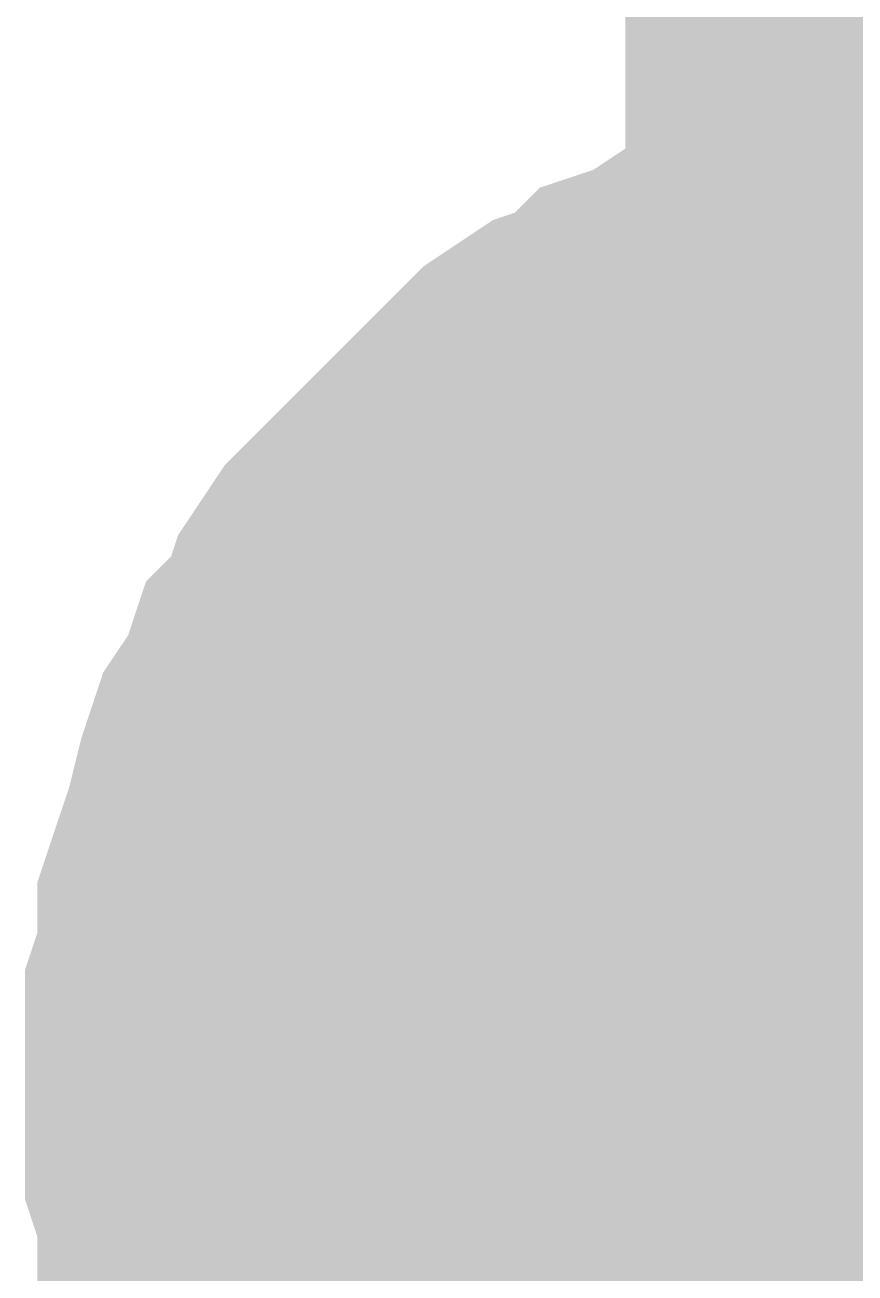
# Model space of a CAD drawing. Header units: inches. Extents: x 0 to 841, y 0 to 594.
# Drawn here: x 146.612 to 147.357, y 537.324 to 538.444 of the extents above; entities that cross this region are included whole.
import ezdxf

# ---------------------------------------------------------------- set-up
doc = ezdxf.new("R2010")
doc.units = ezdxf.units.IN
doc.layers.add('Sheet', color=255, linetype='Continuous')

msp = doc.modelspace()

# ---------------------------------------------------------------- linework, layer by layer
at = {"layer": 'Sheet'}
for points in [[(155.0262, 547.4983, 0.7493, 0.7493, 0), (147.5253, 547.4983, 0.7493, 0.7493, 0), (147.5253, 537.4927, 0.7493, 0.7493, 0)], [(146.7618, 537.4927, 0.2997, 0.2997, 0), (146.7618, 537.5377, 0.2997, 0.2997, 0), (146.7618, 537.5713, 0.2997, 0.2997, 0), (146.773, 537.605, 0.2997, 0.2997, 0), (146.773, 537.65, 0.2997, 0.2997, 0), (146.7842, 537.6836, 0.2997, 0.2997, 0), (146.7955, 537.7173, 0.2997, 0.2997, 0), (146.8067, 537.7623, 0.2997, 0.2997, 0), (146.8179, 537.7959, 0.2997, 0.2997, 0), (146.8404, 537.8296, 0.2997, 0.2997, 0), (146.8516, 537.8633, 0.2997, 0.2997, 0), (146.8741, 537.8858, 0.2997, 0.2997, 0), (146.8853, 537.9195, 0.2997, 0.2997, 0), (146.9078, 537.9532, 0.2997, 0.2997, 0), (146.9302, 537.9756, 0.2997, 0.2997, 0), (146.9639, 538.0093, 0.2997, 0.2997, 0), (146.9864, 538.0318, 0.2997, 0.2997, 0), (147.0088, 538.0542, 0.2997, 0.2997, 0), (147.0425, 538.0879, 0.2997, 0.2997, 0), (147.065, 538.1104, 0.2997, 0.2997, 0), (147.0986, 538.1328, 0.2997, 0.2997, 0), (147.1323, 538.1441, 0.2997, 0.2997, 0), (147.1548, 538.1665, 0.2997, 0.2997, 0), (147.1885, 538.1777, 0.2997, 0.2997, 0), (147.2222, 538.2002, 0.2997, 0.2997, 0), (147.2558, 538.2114, 0.2997, 0.2997, 0), (147.3008, 538.2227, 0.2997, 0.2997, 0), (147.3345, 538.2339, 0.2997, 0.2997, 0), (147.3681, 538.2451, 0.2997, 0.2997, 0), (147.4131, 538.2451, 0.2997, 0.2997, 0), (147.4467, 538.2564, 0.2997, 0.2997, 0), (147.4804, 538.2564, 0.2997, 0.2997, 0), (147.5253, 538.2564, 0.2997, 0.2997, 0)], [(146.7618, 537.4927, 0.2997, 0.2997, 0), (146.7618, 537.5377, 0.2997, 0.2997, 0), (146.7618, 537.5713, 0.2997, 0.2997, 0), (146.773, 537.605, 0.2997, 0.2997, 0), (146.773, 537.65, 0.2997, 0.2997, 0), (146.7842, 537.6836, 0.2997, 0.2997, 0), (146.7955, 537.7173, 0.2997, 0.2997, 0), (146.8067, 537.7623, 0.2997, 0.2997, 0), (146.8179, 537.7959, 0.2997, 0.2997, 0), (146.8404, 537.8296, 0.2997, 0.2997, 0), (146.8516, 537.8633, 0.2997, 0.2997, 0), (146.8741, 537.8858, 0.2997, 0.2997, 0), (146.8853, 537.9195, 0.2997, 0.2997, 0), (146.9078, 537.9532, 0.2997, 0.2997, 0), (146.9302, 537.9756, 0.2997, 0.2997, 0), (146.9639, 538.0093, 0.2997, 0.2997, 0), (146.9864, 538.0318, 0.2997, 0.2997, 0), (147.0088, 538.0542, 0.2997, 0.2997, 0), (147.0425, 538.0879, 0.2997, 0.2997, 0), (147.065, 538.1104, 0.2997, 0.2997, 0), (147.0986, 538.1328, 0.2997, 0.2997, 0), (147.1323, 538.1441, 0.2997, 0.2997, 0), (147.1548, 538.1665, 0.2997, 0.2997, 0), (147.1885, 538.1777, 0.2997, 0.2997, 0), (147.2222, 538.2002, 0.2997, 0.2997, 0), (147.2558, 538.2114, 0.2997, 0.2997, 0), (147.3008, 538.2227, 0.2997, 0.2997, 0), (147.3345, 538.2339, 0.2997, 0.2997, 0), (147.3681, 538.2451, 0.2997, 0.2997, 0), (147.4131, 538.2451, 0.2997, 0.2997, 0), (147.4467, 538.2564, 0.2997, 0.2997, 0), (147.4804, 538.2564, 0.2997, 0.2997, 0), (147.5253, 538.2564, 0.2997, 0.2997, 0)], [(146.7618, 537.4927, 0.2997, 0.2997, 0), (146.7618, 537.5377, 0.2997, 0.2997, 0), (146.7618, 537.5713, 0.2997, 0.2997, 0), (146.773, 537.605, 0.2997, 0.2997, 0), (146.773, 537.65, 0.2997, 0.2997, 0), (146.7842, 537.6836, 0.2997, 0.2997, 0), (146.7955, 537.7173, 0.2997, 0.2997, 0), (146.8067, 537.7623, 0.2997, 0.2997, 0), (146.8179, 537.7959, 0.2997, 0.2997, 0), (146.8404, 537.8296, 0.2997, 0.2997, 0), (146.8516, 537.8633, 0.2997, 0.2997, 0), (146.8741, 537.8858, 0.2997, 0.2997, 0), (146.8853, 537.9195, 0.2997, 0.2997, 0), (146.9078, 537.9532, 0.2997, 0.2997, 0), (146.9302, 537.9756, 0.2997, 0.2997, 0), (146.9639, 538.0093, 0.2997, 0.2997, 0), (146.9864, 538.0318, 0.2997, 0.2997, 0), (147.0088, 538.0542, 0.2997, 0.2997, 0), (147.0425, 538.0879, 0.2997, 0.2997, 0), (147.065, 538.1104, 0.2997, 0.2997, 0), (147.0986, 538.1328, 0.2997, 0.2997, 0), (147.1323, 538.1441, 0.2997, 0.2997, 0), (147.1548, 538.1665, 0.2997, 0.2997, 0), (147.1885, 538.1777, 0.2997, 0.2997, 0), (147.2222, 538.2002, 0.2997, 0.2997, 0), (147.2558, 538.2114, 0.2997, 0.2997, 0), (147.3008, 538.2227, 0.2997, 0.2997, 0), (147.3345, 538.2339, 0.2997, 0.2997, 0), (147.3681, 538.2451, 0.2997, 0.2997, 0), (147.4131, 538.2451, 0.2997, 0.2997, 0), (147.4467, 538.2564, 0.2997, 0.2997, 0), (147.4804, 538.2564, 0.2997, 0.2997, 0), (147.5253, 538.2564, 0.2997, 0.2997, 0)], [(146.7618, 537.4927, 0.2997, 0.2997, 0), (146.7618, 537.5377, 0.2997, 0.2997, 0), (146.7618, 537.5713, 0.2997, 0.2997, 0), (146.773, 537.605, 0.2997, 0.2997, 0), (146.773, 537.65, 0.2997, 0.2997, 0), (146.7842, 537.6836, 0.2997, 0.2997, 0), (146.7955, 537.7173, 0.2997, 0.2997, 0), (146.8067, 537.7623, 0.2997, 0.2997, 0), (146.8179, 537.7959, 0.2997, 0.2997, 0), (146.8404, 537.8296, 0.2997, 0.2997, 0), (146.8516, 537.8633, 0.2997, 0.2997, 0), (146.8741, 537.8858, 0.2997, 0.2997, 0), (146.8853, 537.9195, 0.2997, 0.2997, 0), (146.9078, 537.9532, 0.2997, 0.2997, 0), (146.9302, 537.9756, 0.2997, 0.2997, 0), (146.9639, 538.0093, 0.2997, 0.2997, 0), (146.9864, 538.0318, 0.2997, 0.2997, 0), (147.0088, 538.0542, 0.2997, 0.2997, 0), (147.0425, 538.0879, 0.2997, 0.2997, 0), (147.065, 538.1104, 0.2997, 0.2997, 0), (147.0986, 538.1328, 0.2997, 0.2997, 0), (147.1323, 538.1441, 0.2997, 0.2997, 0), (147.1548, 538.1665, 0.2997, 0.2997, 0), (147.1885, 538.1777, 0.2997, 0.2997, 0), (147.2222, 538.2002, 0.2997, 0.2997, 0), (147.2558, 538.2114, 0.2997, 0.2997, 0), (147.3008, 538.2227, 0.2997, 0.2997, 0), (147.3345, 538.2339, 0.2997, 0.2997, 0), (147.3681, 538.2451, 0.2997, 0.2997, 0), (147.4131, 538.2451, 0.2997, 0.2997, 0), (147.4467, 538.2564, 0.2997, 0.2997, 0), (147.4804, 538.2564, 0.2997, 0.2997, 0), (147.5253, 538.2564, 0.2997, 0.2997, 0)], [(146.7618, 537.4927, 0.0991, 0.0991, 0), (146.7618, 537.5377, 0.0991, 0.0991, 0), (146.7618, 537.5713, 0.0991, 0.0991, 0), (146.773, 537.605, 0.0991, 0.0991, 0), (146.773, 537.65, 0.0991, 0.0991, 0), (146.7842, 537.6836, 0.0991, 0.0991, 0), (146.7955, 537.7173, 0.0991, 0.0991, 0), (146.8067, 537.7623, 0.0991, 0.0991, 0), (146.8179, 537.7959, 0.0991, 0.0991, 0), (146.8404, 537.8296, 0.0991, 0.0991, 0), (146.8516, 537.8633, 0.0991, 0.0991, 0), (146.8741, 537.8858, 0.0991, 0.0991, 0), (146.8853, 537.9195, 0.0991, 0.0991, 0), (146.9078, 537.9532, 0.0991, 0.0991, 0), (146.9302, 537.9756, 0.0991, 0.0991, 0), (146.9639, 538.0093, 0.0991, 0.0991, 0), (146.9864, 538.0318, 0.0991, 0.0991, 0), (147.0088, 538.0542, 0.0991, 0.0991, 0), (147.0425, 538.0879, 0.0991, 0.0991, 0), (147.065, 538.1104, 0.0991, 0.0991, 0), (147.0986, 538.1328, 0.0991, 0.0991, 0), (147.1323, 538.1441, 0.0991, 0.0991, 0), (147.1548, 538.1665, 0.0991, 0.0991, 0), (147.1885, 538.1777, 0.0991, 0.0991, 0), (147.2222, 538.2002, 0.0991, 0.0991, 0), (147.2558, 538.2114, 0.0991, 0.0991, 0), (147.3008, 538.2227, 0.0991, 0.0991, 0), (147.3345, 538.2339, 0.0991, 0.0991, 0), (147.3681, 538.2451, 0.0991, 0.0991, 0), (147.4131, 538.2451, 0.0991, 0.0991, 0)], [(146.7618, 537.4927, 0.0991, 0.0991, 0), (146.7618, 537.5377, 0.0991, 0.0991, 0), (146.7618, 537.5713, 0.0991, 0.0991, 0), (146.773, 537.605, 0.0991, 0.0991, 0), (146.773, 537.65, 0.0991, 0.0991, 0), (146.7842, 537.6836, 0.0991, 0.0991, 0), (146.7955, 537.7173, 0.0991, 0.0991, 0), (146.8067, 537.7623, 0.0991, 0.0991, 0), (146.8179, 537.7959, 0.0991, 0.0991, 0), (146.8404, 537.8296, 0.0991, 0.0991, 0), (146.8516, 537.8633, 0.0991, 0.0991, 0), (146.8741, 537.8858, 0.0991, 0.0991, 0), (146.8853, 537.9195, 0.0991, 0.0991, 0), (146.9078, 537.9532, 0.0991, 0.0991, 0), (146.9302, 537.9756, 0.0991, 0.0991, 0), (146.9639, 538.0093, 0.0991, 0.0991, 0), (146.9864, 538.0318, 0.0991, 0.0991, 0), (147.0088, 538.0542, 0.0991, 0.0991, 0), (147.0425, 538.0879, 0.0991, 0.0991, 0), (147.065, 538.1104, 0.0991, 0.0991, 0), (147.0986, 538.1328, 0.0991, 0.0991, 0), (147.1323, 538.1441, 0.0991, 0.0991, 0), (147.1548, 538.1665, 0.0991, 0.0991, 0), (147.1885, 538.1777, 0.0991, 0.0991, 0), (147.2222, 538.2002, 0.0991, 0.0991, 0), (147.2558, 538.2114, 0.0991, 0.0991, 0), (147.3008, 538.2227, 0.0991, 0.0991, 0), (147.3345, 538.2339, 0.0991, 0.0991, 0), (147.3681, 538.2451, 0.0991, 0.0991, 0), (147.4131, 538.2451, 0.0991, 0.0991, 0)], [(146.7618, 537.4927, 0.0991, 0.0991, 0), (146.7618, 537.5377, 0.0991, 0.0991, 0), (146.7618, 537.5713, 0.0991, 0.0991, 0), (146.773, 537.605, 0.0991, 0.0991, 0), (146.773, 537.65, 0.0991, 0.0991, 0), (146.7842, 537.6836, 0.0991, 0.0991, 0), (146.7955, 537.7173, 0.0991, 0.0991, 0), (146.8067, 537.7623, 0.0991, 0.0991, 0), (146.8179, 537.7959, 0.0991, 0.0991, 0), (146.8404, 537.8296, 0.0991, 0.0991, 0), (146.8516, 537.8633, 0.0991, 0.0991, 0), (146.8741, 537.8858, 0.0991, 0.0991, 0), (146.8853, 537.9195, 0.0991, 0.0991, 0), (146.9078, 537.9532, 0.0991, 0.0991, 0), (146.9302, 537.9756, 0.0991, 0.0991, 0), (146.9639, 538.0093, 0.0991, 0.0991, 0), (146.9864, 538.0318, 0.0991, 0.0991, 0), (147.0088, 538.0542, 0.0991, 0.0991, 0), (147.0425, 538.0879, 0.0991, 0.0991, 0), (147.065, 538.1104, 0.0991, 0.0991, 0), (147.0986, 538.1328, 0.0991, 0.0991, 0), (147.1323, 538.1441, 0.0991, 0.0991, 0), (147.1548, 538.1665, 0.0991, 0.0991, 0), (147.1885, 538.1777, 0.0991, 0.0991, 0), (147.2222, 538.2002, 0.0991, 0.0991, 0), (147.2558, 538.2114, 0.0991, 0.0991, 0), (147.3008, 538.2227, 0.0991, 0.0991, 0), (147.3345, 538.2339, 0.0991, 0.0991, 0), (147.3681, 538.2451, 0.0991, 0.0991, 0), (147.4131, 538.2451, 0.0991, 0.0991, 0)], [(146.7618, 537.4927, 0.0991, 0.0991, 0), (146.7618, 537.5377, 0.0991, 0.0991, 0), (146.7618, 537.5713, 0.0991, 0.0991, 0), (146.773, 537.605, 0.0991, 0.0991, 0), (146.773, 537.65, 0.0991, 0.0991, 0), (146.7842, 537.6836, 0.0991, 0.0991, 0), (146.7955, 537.7173, 0.0991, 0.0991, 0), (146.8067, 537.7623, 0.0991, 0.0991, 0), (146.8179, 537.7959, 0.0991, 0.0991, 0), (146.8404, 537.8296, 0.0991, 0.0991, 0), (146.8516, 537.8633, 0.0991, 0.0991, 0), (146.8741, 537.8858, 0.0991, 0.0991, 0), (146.8853, 537.9195, 0.0991, 0.0991, 0), (146.9078, 537.9532, 0.0991, 0.0991, 0), (146.9302, 537.9756, 0.0991, 0.0991, 0), (146.9639, 538.0093, 0.0991, 0.0991, 0), (146.9864, 538.0318, 0.0991, 0.0991, 0), (147.0088, 538.0542, 0.0991, 0.0991, 0), (147.0425, 538.0879, 0.0991, 0.0991, 0), (147.065, 538.1104, 0.0991, 0.0991, 0), (147.0986, 538.1328, 0.0991, 0.0991, 0), (147.1323, 538.1441, 0.0991, 0.0991, 0), (147.1548, 538.1665, 0.0991, 0.0991, 0), (147.1885, 538.1777, 0.0991, 0.0991, 0), (147.2222, 538.2002, 0.0991, 0.0991, 0), (147.2558, 538.2114, 0.0991, 0.0991, 0), (147.3008, 538.2227, 0.0991, 0.0991, 0), (147.3345, 538.2339, 0.0991, 0.0991, 0), (147.3681, 538.2451, 0.0991, 0.0991, 0), (147.4131, 538.2451, 0.0991, 0.0991, 0)], [(147.0088, 537.4927, 0.2997, 0.2997, 0), (147.0088, 537.5152, 0.2997, 0.2997, 0), (147.0088, 537.5489, 0.2997, 0.2997, 0), (147.02, 537.5713, 0.2997, 0.2997, 0), (147.02, 537.5938, 0.2997, 0.2997, 0), (147.02, 537.6163, 0.2997, 0.2997, 0), (147.0313, 537.6387, 0.2997, 0.2997, 0), (147.0425, 537.6724, 0.2997, 0.2997, 0), (147.0537, 537.6949, 0.2997, 0.2997, 0), (147.065, 537.7173, 0.2997, 0.2997, 0), (147.0762, 537.7398, 0.2997, 0.2997, 0), (147.0874, 537.751, 0.2997, 0.2997, 0), (147.0986, 537.7735, 0.2997, 0.2997, 0), (147.1099, 537.7959, 0.2997, 0.2997, 0), (147.1323, 537.8184, 0.2997, 0.2997, 0), (147.1436, 537.8296, 0.2997, 0.2997, 0), (147.166, 537.8521, 0.2997, 0.2997, 0), (147.1772, 537.8633, 0.2997, 0.2997, 0), (147.1997, 537.8858, 0.2997, 0.2997, 0), (147.2222, 537.897, 0.2997, 0.2997, 0), (147.2334, 537.9082, 0.2997, 0.2997, 0), (147.2558, 537.9307, 0.2997, 0.2997, 0), (147.2783, 537.9419, 0.2997, 0.2997, 0), (147.3008, 537.9532, 0.2997, 0.2997, 0), (147.3232, 537.9532, 0.2997, 0.2997, 0), (147.3457, 537.9644, 0.2997, 0.2997, 0), (147.3681, 537.9756, 0.2997, 0.2997, 0), (147.4018, 537.9868, 0.2997, 0.2997, 0), (147.4243, 537.9868, 0.2997, 0.2997, 0), (147.4467, 537.9868, 0.2997, 0.2997, 0), (147.4692, 537.9981, 0.2997, 0.2997, 0), (147.5029, 537.9981, 0.2997, 0.2997, 0), (147.5253, 537.9981, 0.2997, 0.2997, 0)], [(147.0088, 537.4927, 0.2997, 0.2997, 0), (147.0088, 537.5152, 0.2997, 0.2997, 0), (147.0088, 537.5489, 0.2997, 0.2997, 0), (147.02, 537.5713, 0.2997, 0.2997, 0), (147.02, 537.5938, 0.2997, 0.2997, 0), (147.02, 537.6163, 0.2997, 0.2997, 0), (147.0313, 537.6387, 0.2997, 0.2997, 0), (147.0425, 537.6724, 0.2997, 0.2997, 0), (147.0537, 537.6949, 0.2997, 0.2997, 0), (147.065, 537.7173, 0.2997, 0.2997, 0), (147.0762, 537.7398, 0.2997, 0.2997, 0), (147.0874, 537.751, 0.2997, 0.2997, 0), (147.0986, 537.7735, 0.2997, 0.2997, 0), (147.1099, 537.7959, 0.2997, 0.2997, 0), (147.1323, 537.8184, 0.2997, 0.2997, 0), (147.1436, 537.8296, 0.2997, 0.2997, 0), (147.166, 537.8521, 0.2997, 0.2997, 0), (147.1772, 537.8633, 0.2997, 0.2997, 0), (147.1997, 537.8858, 0.2997, 0.2997, 0), (147.2222, 537.897, 0.2997, 0.2997, 0), (147.2334, 537.9082, 0.2997, 0.2997, 0), (147.2558, 537.9307, 0.2997, 0.2997, 0), (147.2783, 537.9419, 0.2997, 0.2997, 0), (147.3008, 537.9532, 0.2997, 0.2997, 0), (147.3232, 537.9532, 0.2997, 0.2997, 0), (147.3457, 537.9644, 0.2997, 0.2997, 0), (147.3681, 537.9756, 0.2997, 0.2997, 0), (147.4018, 537.9868, 0.2997, 0.2997, 0), (147.4243, 537.9868, 0.2997, 0.2997, 0), (147.4467, 537.9868, 0.2997, 0.2997, 0), (147.4692, 537.9981, 0.2997, 0.2997, 0), (147.5029, 537.9981, 0.2997, 0.2997, 0), (147.5253, 537.9981, 0.2997, 0.2997, 0)], [(147.0088, 537.4927, 0.2997, 0.2997, 0), (147.0088, 537.5152, 0.2997, 0.2997, 0), (147.0088, 537.5489, 0.2997, 0.2997, 0), (147.02, 537.5713, 0.2997, 0.2997, 0), (147.02, 537.5938, 0.2997, 0.2997, 0), (147.02, 537.6163, 0.2997, 0.2997, 0), (147.0313, 537.6387, 0.2997, 0.2997, 0), (147.0425, 537.6724, 0.2997, 0.2997, 0), (147.0537, 537.6949, 0.2997, 0.2997, 0), (147.065, 537.7173, 0.2997, 0.2997, 0), (147.0762, 537.7398, 0.2997, 0.2997, 0), (147.0874, 537.751, 0.2997, 0.2997, 0), (147.0986, 537.7735, 0.2997, 0.2997, 0), (147.1099, 537.7959, 0.2997, 0.2997, 0), (147.1323, 537.8184, 0.2997, 0.2997, 0), (147.1436, 537.8296, 0.2997, 0.2997, 0), (147.166, 537.8521, 0.2997, 0.2997, 0), (147.1772, 537.8633, 0.2997, 0.2997, 0), (147.1997, 537.8858, 0.2997, 0.2997, 0), (147.2222, 537.897, 0.2997, 0.2997, 0), (147.2334, 537.9082, 0.2997, 0.2997, 0), (147.2558, 537.9307, 0.2997, 0.2997, 0), (147.2783, 537.9419, 0.2997, 0.2997, 0), (147.3008, 537.9532, 0.2997, 0.2997, 0), (147.3232, 537.9532, 0.2997, 0.2997, 0), (147.3457, 537.9644, 0.2997, 0.2997, 0), (147.3681, 537.9756, 0.2997, 0.2997, 0), (147.4018, 537.9868, 0.2997, 0.2997, 0), (147.4243, 537.9868, 0.2997, 0.2997, 0), (147.4467, 537.9868, 0.2997, 0.2997, 0), (147.4692, 537.9981, 0.2997, 0.2997, 0), (147.5029, 537.9981, 0.2997, 0.2997, 0), (147.5253, 537.9981, 0.2997, 0.2997, 0)], [(147.0088, 537.4927, 0.0991, 0.0991, 0), (147.0088, 537.5152, 0.0991, 0.0991, 0), (147.0088, 537.5489, 0.0991, 0.0991, 0), (147.02, 537.5713, 0.0991, 0.0991, 0), (147.02, 537.5938, 0.0991, 0.0991, 0), (147.02, 537.6163, 0.0991, 0.0991, 0), (147.0313, 537.6387, 0.0991, 0.0991, 0), (147.0425, 537.6724, 0.0991, 0.0991, 0), (147.0537, 537.6949, 0.0991, 0.0991, 0), (147.065, 537.7173, 0.0991, 0.0991, 0), (147.0762, 537.7398, 0.0991, 0.0991, 0), (147.0874, 537.751, 0.0991, 0.0991, 0), (147.0986, 537.7735, 0.0991, 0.0991, 0), (147.1099, 537.7959, 0.0991, 0.0991, 0), (147.1323, 537.8184, 0.0991, 0.0991, 0), (147.1436, 537.8296, 0.0991, 0.0991, 0), (147.166, 537.8521, 0.0991, 0.0991, 0), (147.1772, 537.8633, 0.0991, 0.0991, 0), (147.1997, 537.8858, 0.0991, 0.0991, 0), (147.2222, 537.897, 0.0991, 0.0991, 0), (147.2334, 537.9082, 0.0991, 0.0991, 0), (147.2558, 537.9307, 0.0991, 0.0991, 0), (147.2783, 537.9419, 0.0991, 0.0991, 0), (147.3008, 537.9532, 0.0991, 0.0991, 0), (147.3232, 537.9532, 0.0991, 0.0991, 0), (147.3457, 537.9644, 0.0991, 0.0991, 0), (147.3681, 537.9756, 0.0991, 0.0991, 0), (147.4018, 537.9868, 0.0991, 0.0991, 0), (147.4243, 537.9868, 0.0991, 0.0991, 0)], [(147.0088, 537.4927, 0.0991, 0.0991, 0), (147.0088, 537.5152, 0.0991, 0.0991, 0), (147.0088, 537.5489, 0.0991, 0.0991, 0), (147.02, 537.5713, 0.0991, 0.0991, 0), (147.02, 537.5938, 0.0991, 0.0991, 0), (147.02, 537.6163, 0.0991, 0.0991, 0), (147.0313, 537.6387, 0.0991, 0.0991, 0), (147.0425, 537.6724, 0.0991, 0.0991, 0), (147.0537, 537.6949, 0.0991, 0.0991, 0), (147.065, 537.7173, 0.0991, 0.0991, 0), (147.0762, 537.7398, 0.0991, 0.0991, 0), (147.0874, 537.751, 0.0991, 0.0991, 0), (147.0986, 537.7735, 0.0991, 0.0991, 0), (147.1099, 537.7959, 0.0991, 0.0991, 0), (147.1323, 537.8184, 0.0991, 0.0991, 0), (147.1436, 537.8296, 0.0991, 0.0991, 0), (147.166, 537.8521, 0.0991, 0.0991, 0), (147.1772, 537.8633, 0.0991, 0.0991, 0), (147.1997, 537.8858, 0.0991, 0.0991, 0), (147.2222, 537.897, 0.0991, 0.0991, 0), (147.2334, 537.9082, 0.0991, 0.0991, 0), (147.2558, 537.9307, 0.0991, 0.0991, 0), (147.2783, 537.9419, 0.0991, 0.0991, 0), (147.3008, 537.9532, 0.0991, 0.0991, 0), (147.3232, 537.9532, 0.0991, 0.0991, 0), (147.3457, 537.9644, 0.0991, 0.0991, 0), (147.3681, 537.9756, 0.0991, 0.0991, 0), (147.4018, 537.9868, 0.0991, 0.0991, 0), (147.4243, 537.9868, 0.0991, 0.0991, 0)], [(147.0088, 537.4927, 0.0991, 0.0991, 0), (147.0088, 537.5152, 0.0991, 0.0991, 0), (147.0088, 537.5489, 0.0991, 0.0991, 0), (147.02, 537.5713, 0.0991, 0.0991, 0), (147.02, 537.5938, 0.0991, 0.0991, 0), (147.02, 537.6163, 0.0991, 0.0991, 0), (147.0313, 537.6387, 0.0991, 0.0991, 0), (147.0425, 537.6724, 0.0991, 0.0991, 0), (147.0537, 537.6949, 0.0991, 0.0991, 0), (147.065, 537.7173, 0.0991, 0.0991, 0), (147.0762, 537.7398, 0.0991, 0.0991, 0), (147.0874, 537.751, 0.0991, 0.0991, 0), (147.0986, 537.7735, 0.0991, 0.0991, 0), (147.1099, 537.7959, 0.0991, 0.0991, 0), (147.1323, 537.8184, 0.0991, 0.0991, 0), (147.1436, 537.8296, 0.0991, 0.0991, 0), (147.166, 537.8521, 0.0991, 0.0991, 0), (147.1772, 537.8633, 0.0991, 0.0991, 0), (147.1997, 537.8858, 0.0991, 0.0991, 0), (147.2222, 537.897, 0.0991, 0.0991, 0), (147.2334, 537.9082, 0.0991, 0.0991, 0), (147.2558, 537.9307, 0.0991, 0.0991, 0), (147.2783, 537.9419, 0.0991, 0.0991, 0), (147.3008, 537.9532, 0.0991, 0.0991, 0), (147.3232, 537.9532, 0.0991, 0.0991, 0), (147.3457, 537.9644, 0.0991, 0.0991, 0), (147.3681, 537.9756, 0.0991, 0.0991, 0), (147.4018, 537.9868, 0.0991, 0.0991, 0), (147.4243, 537.9868, 0.0991, 0.0991, 0)], [(147.5253, 537.4927, 0.7493, 0.7493, 0), (162.5159, 537.4927, 0.7493, 0.7493, 0)], [(147.5253, 537.4927, 0.7493, 0.7493, 0), (147.5253, 532.4956, 0.7493, 0.7493, 0), (147.5253, 519.9971, 0.7493, 0.7493, 0)], [(146.8404, 537.1671, 0.2997, 0.2997, 0), (146.8179, 537.2008, 0.2997, 0.2997, 0), (146.8067, 537.2345, 0.2997, 0.2997, 0), (146.7955, 537.2681, 0.2997, 0.2997, 0), (146.7842, 537.3018, 0.2997, 0.2997, 0), (146.773, 537.3355, 0.2997, 0.2997, 0), (146.773, 537.3804, 0.2997, 0.2997, 0), (146.7618, 537.4141, 0.2997, 0.2997, 0), (146.7618, 537.4591, 0.2997, 0.2997, 0), (146.7618, 537.4927, 0.2997, 0.2997, 0)], [(146.7618, 537.4927, 0.2997, 0.2997, 0), (146.7618, 537.4927, 0.2997, 0.2997, 0)], [(146.8404, 537.1671, 0.2997, 0.2997, 0), (146.8179, 537.2008, 0.2997, 0.2997, 0), (146.8067, 537.2345, 0.2997, 0.2997, 0), (146.7955, 537.2681, 0.2997, 0.2997, 0), (146.7842, 537.3018, 0.2997, 0.2997, 0), (146.773, 537.3355, 0.2997, 0.2997, 0), (146.773, 537.3804, 0.2997, 0.2997, 0), (146.7618, 537.4141, 0.2997, 0.2997, 0), (146.7618, 537.4591, 0.2997, 0.2997, 0), (146.7618, 537.4927, 0.2997, 0.2997, 0)], [(146.7618, 537.4927, 0.2997, 0.2997, 0), (146.7618, 537.4927, 0.2997, 0.2997, 0)], [(146.8404, 537.1671, 0.2997, 0.2997, 0), (146.8179, 537.2008, 0.2997, 0.2997, 0), (146.8067, 537.2345, 0.2997, 0.2997, 0), (146.7955, 537.2681, 0.2997, 0.2997, 0), (146.7842, 537.3018, 0.2997, 0.2997, 0), (146.773, 537.3355, 0.2997, 0.2997, 0), (146.773, 537.3804, 0.2997, 0.2997, 0), (146.7618, 537.4141, 0.2997, 0.2997, 0), (146.7618, 537.4591, 0.2997, 0.2997, 0), (146.7618, 537.4927, 0.2997, 0.2997, 0)], [(146.7618, 537.4927, 0.2997, 0.2997, 0), (146.7618, 537.4927, 0.2997, 0.2997, 0)], [(146.8404, 537.1671, 0.2997, 0.2997, 0), (146.8179, 537.2008, 0.2997, 0.2997, 0), (146.8067, 537.2345, 0.2997, 0.2997, 0), (146.7955, 537.2681, 0.2997, 0.2997, 0), (146.7842, 537.3018, 0.2997, 0.2997, 0), (146.773, 537.3355, 0.2997, 0.2997, 0), (146.773, 537.3804, 0.2997, 0.2997, 0), (146.7618, 537.4141, 0.2997, 0.2997, 0), (146.7618, 537.4591, 0.2997, 0.2997, 0), (146.7618, 537.4927, 0.2997, 0.2997, 0)], [(146.7618, 537.4927, 0.2997, 0.2997, 0), (146.7618, 537.4927, 0.2997, 0.2997, 0)], [(147.1323, 537.1671, 0.2997, 0.2997, 0), (147.1099, 537.1895, 0.2997, 0.2997, 0), (147.0986, 537.212, 0.2997, 0.2997, 0), (147.0874, 537.2345, 0.2997, 0.2997, 0), (147.0762, 537.2457, 0.2997, 0.2997, 0), (147.065, 537.2681, 0.2997, 0.2997, 0), (147.0537, 537.2906, 0.2997, 0.2997, 0), (147.0425, 537.3131, 0.2997, 0.2997, 0), (147.0313, 537.3468, 0.2997, 0.2997, 0), (147.02, 537.3692, 0.2997, 0.2997, 0), (147.02, 537.3917, 0.2997, 0.2997, 0), (147.02, 537.4141, 0.2997, 0.2997, 0), (147.0088, 537.4366, 0.2997, 0.2997, 0), (147.0088, 537.4703, 0.2997, 0.2997, 0), (147.0088, 537.4927, 0.2997, 0.2997, 0)], [(147.0088, 537.4927, 0.2997, 0.2997, 0), (147.0088, 537.4927, 0.2997, 0.2997, 0)], [(147.1323, 537.1671, 0.2997, 0.2997, 0), (147.1099, 537.1895, 0.2997, 0.2997, 0), (147.0986, 537.212, 0.2997, 0.2997, 0), (147.0874, 537.2345, 0.2997, 0.2997, 0), (147.0762, 537.2457, 0.2997, 0.2997, 0), (147.065, 537.2681, 0.2997, 0.2997, 0), (147.0537, 537.2906, 0.2997, 0.2997, 0), (147.0425, 537.3131, 0.2997, 0.2997, 0), (147.0313, 537.3468, 0.2997, 0.2997, 0), (147.02, 537.3692, 0.2997, 0.2997, 0), (147.02, 537.3917, 0.2997, 0.2997, 0), (147.02, 537.4141, 0.2997, 0.2997, 0), (147.0088, 537.4366, 0.2997, 0.2997, 0), (147.0088, 537.4703, 0.2997, 0.2997, 0), (147.0088, 537.4927, 0.2997, 0.2997, 0)], [(147.0088, 537.4927, 0.2997, 0.2997, 0), (147.0088, 537.4927, 0.2997, 0.2997, 0)], [(147.1323, 537.1671, 0.2997, 0.2997, 0), (147.1099, 537.1895, 0.2997, 0.2997, 0), (147.0986, 537.212, 0.2997, 0.2997, 0), (147.0874, 537.2345, 0.2997, 0.2997, 0), (147.0762, 537.2457, 0.2997, 0.2997, 0), (147.065, 537.2681, 0.2997, 0.2997, 0), (147.0537, 537.2906, 0.2997, 0.2997, 0), (147.0425, 537.3131, 0.2997, 0.2997, 0), (147.0313, 537.3468, 0.2997, 0.2997, 0), (147.02, 537.3692, 0.2997, 0.2997, 0), (147.02, 537.3917, 0.2997, 0.2997, 0), (147.02, 537.4141, 0.2997, 0.2997, 0), (147.0088, 537.4366, 0.2997, 0.2997, 0), (147.0088, 537.4703, 0.2997, 0.2997, 0), (147.0088, 537.4927, 0.2997, 0.2997, 0)], [(147.0088, 537.4927, 0.2997, 0.2997, 0), (147.0088, 537.4927, 0.2997, 0.2997, 0)], [(146.7955, 537.2681, 0.0991, 0.0991, 0), (146.7842, 537.3018, 0.0991, 0.0991, 0), (146.773, 537.3355, 0.0991, 0.0991, 0), (146.773, 537.3804, 0.0991, 0.0991, 0), (146.7618, 537.4141, 0.0991, 0.0991, 0), (146.7618, 537.4591, 0.0991, 0.0991, 0), (146.7618, 537.4927, 0.0991, 0.0991, 0)], [(146.7618, 537.4927, 0.0991, 0.0991, 0), (146.7618, 537.4927, 0.0991, 0.0991, 0)], [(146.7955, 537.2681, 0.0991, 0.0991, 0), (146.7842, 537.3018, 0.0991, 0.0991, 0), (146.773, 537.3355, 0.0991, 0.0991, 0), (146.773, 537.3804, 0.0991, 0.0991, 0), (146.7618, 537.4141, 0.0991, 0.0991, 0), (146.7618, 537.4591, 0.0991, 0.0991, 0), (146.7618, 537.4927, 0.0991, 0.0991, 0)], [(146.7618, 537.4927, 0.0991, 0.0991, 0), (146.7618, 537.4927, 0.0991, 0.0991, 0)], [(146.7955, 537.2681, 0.0991, 0.0991, 0), (146.7842, 537.3018, 0.0991, 0.0991, 0), (146.773, 537.3355, 0.0991, 0.0991, 0), (146.773, 537.3804, 0.0991, 0.0991, 0), (146.7618, 537.4141, 0.0991, 0.0991, 0), (146.7618, 537.4591, 0.0991, 0.0991, 0), (146.7618, 537.4927, 0.0991, 0.0991, 0)], [(146.7618, 537.4927, 0.0991, 0.0991, 0), (146.7618, 537.4927, 0.0991, 0.0991, 0)], [(146.7955, 537.2681, 0.0991, 0.0991, 0), (146.7842, 537.3018, 0.0991, 0.0991, 0), (146.773, 537.3355, 0.0991, 0.0991, 0), (146.773, 537.3804, 0.0991, 0.0991, 0), (146.7618, 537.4141, 0.0991, 0.0991, 0), (146.7618, 537.4591, 0.0991, 0.0991, 0), (146.7618, 537.4927, 0.0991, 0.0991, 0)], [(146.7618, 537.4927, 0.0991, 0.0991, 0), (146.7618, 537.4927, 0.0991, 0.0991, 0)], [(147.065, 537.2681, 0.0991, 0.0991, 0), (147.0537, 537.2906, 0.0991, 0.0991, 0), (147.0425, 537.3131, 0.0991, 0.0991, 0), (147.0313, 537.3468, 0.0991, 0.0991, 0), (147.02, 537.3692, 0.0991, 0.0991, 0), (147.02, 537.3917, 0.0991, 0.0991, 0), (147.02, 537.4141, 0.0991, 0.0991, 0), (147.0088, 537.4366, 0.0991, 0.0991, 0), (147.0088, 537.4703, 0.0991, 0.0991, 0), (147.0088, 537.4927, 0.0991, 0.0991, 0)], [(147.0088, 537.4927, 0.0991, 0.0991, 0), (147.0088, 537.4927, 0.0991, 0.0991, 0)], [(147.065, 537.2681, 0.0991, 0.0991, 0), (147.0537, 537.2906, 0.0991, 0.0991, 0), (147.0425, 537.3131, 0.0991, 0.0991, 0), (147.0313, 537.3468, 0.0991, 0.0991, 0), (147.02, 537.3692, 0.0991, 0.0991, 0), (147.02, 537.3917, 0.0991, 0.0991, 0), (147.02, 537.4141, 0.0991, 0.0991, 0), (147.0088, 537.4366, 0.0991, 0.0991, 0), (147.0088, 537.4703, 0.0991, 0.0991, 0), (147.0088, 537.4927, 0.0991, 0.0991, 0)], [(147.0088, 537.4927, 0.0991, 0.0991, 0), (147.0088, 537.4927, 0.0991, 0.0991, 0)], [(147.065, 537.2681, 0.0991, 0.0991, 0), (147.0537, 537.2906, 0.0991, 0.0991, 0), (147.0425, 537.3131, 0.0991, 0.0991, 0), (147.0313, 537.3468, 0.0991, 0.0991, 0), (147.02, 537.3692, 0.0991, 0.0991, 0), (147.02, 537.3917, 0.0991, 0.0991, 0), (147.02, 537.4141, 0.0991, 0.0991, 0), (147.0088, 537.4366, 0.0991, 0.0991, 0), (147.0088, 537.4703, 0.0991, 0.0991, 0), (147.0088, 537.4927, 0.0991, 0.0991, 0)], [(147.0088, 537.4927, 0.0991, 0.0991, 0), (147.0088, 537.4927, 0.0991, 0.0991, 0)]]:
    msp.add_lwpolyline(points, format="xyseb", dxfattribs=at)
msp.add_lwpolyline([(147.2459, 537.5, 0.508, 0.508, 1), (147.7539, 537.5, 0.508, 0.508, 1)], format="xyseb", close=True, dxfattribs=at)

doc.saveas('drawing.dxf')
